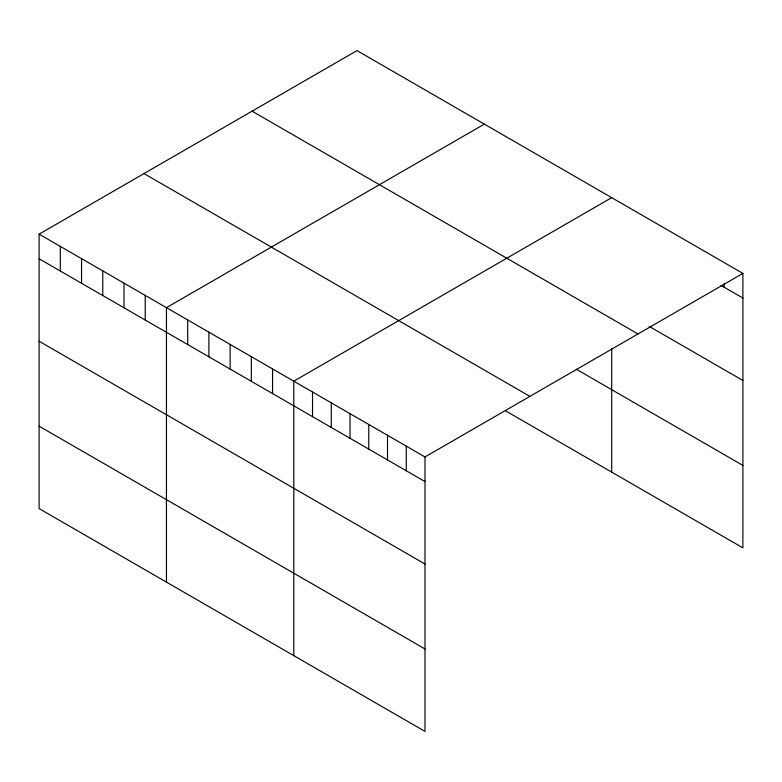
<?xml version="1.0" encoding="UTF-8"?>
<svg xmlns="http://www.w3.org/2000/svg" width="782" height="782" viewBox="0 0 782 782"><rect width="100%" height="100%" fill="white"/><g stroke="black" fill="none" stroke-linecap="round" stroke-linejoin="round"><path stroke-width="1.17" d="M39.1 234.141L424.997 456.942L424.997 731.395L39.1 508.593L39.1 234.141L357.003 50.605L742.9 273.407L742.9 547.859L505.573 410.833M484.341 124.133L166.449 307.668L166.449 582.121M611.69 197.65L293.797 381.186L293.797 655.639M424.997 456.942L742.9 273.407M721.033 285.41L742.9 298.04M649.177 326.368L742.9 380.482M252.087 111.171L637.995 333.973M576.314 369.241L742.9 465.417M144.005 173.575L529.913 396.376M39.1 258.774L424.997 481.575M39.1 341.216L424.997 564.018M39.1 426.161L424.997 648.952M724.152 283.7L724.152 287.219M611.69 348.381L611.69 472.103M406.259 446.121L406.259 470.754M387.51 435.3L387.51 459.933M368.772 424.479L368.772 449.112M350.023 413.658L350.023 438.291M331.285 402.828L331.285 427.471M312.536 392.007L312.536 416.65M272.566 368.938L272.566 393.571M251.345 356.68L251.345 381.313M230.123 344.422L230.123 369.065M208.902 332.174L208.902 356.807M187.67 319.916L187.67 344.559M145.227 295.41L145.227 320.043M123.996 283.162L123.996 307.795M102.774 270.904L102.774 295.537M81.553 258.647L81.553 283.289M60.322 246.398L60.322 271.031"/></g></svg>
